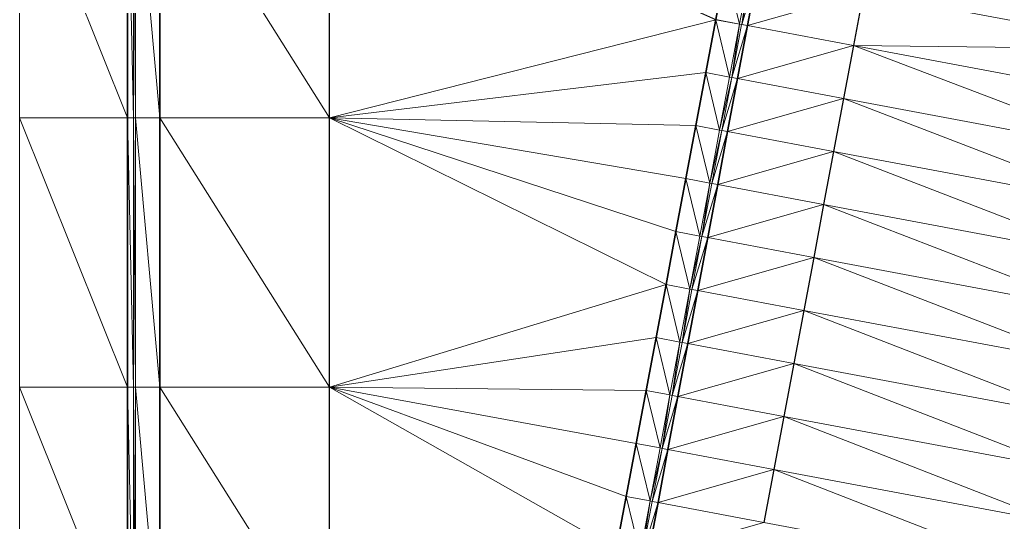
# Model space of a CAD drawing. Header units: metres. Extents: x 246428 to 246884, y 7418966 to 7419490.
# Drawn here: x 246759.18 to 246777.43, y 7419417.78 to 7419427.1 of the extents above; entities that cross this region are included whole.
import ezdxf

# ---------------------------------------------------------------- set-up
doc = ezdxf.new("R2010")
doc.units = ezdxf.units.M
doc.linetypes.add('blank name', pattern=[0])
doc.linetypes.add('HIDDEN', pattern=[9.525, 6.35, -3.175])
doc.layers.add('_12D_UNMAPPED', color=7, linetype='Continuous')
doc.layers.add('BATTER', color=250, linetype='HIDDEN', lineweight=25)
doc.layers.add('GRADELINES', color=250, linetype='HIDDEN', lineweight=25)
for name, color, linetype, lineweight, true_color in [('KERB_BACK', 7, 'Continuous', 35, 0x5fd2ff), ('KERB_LINE', 7, 'Continuous', 18, 0xb9b9b9), ('KERB_LIP', 7, 'Continuous', 35, 0x5fd2ff), ('KERB_TOP', 7, 'Continuous', 18, 0xb9b9b9)]:
    doc.layers.add(name, color=color, linetype=linetype, lineweight=lineweight, true_color=true_color)

msp = doc.modelspace()

# ---------------------------------------------------------------- linework, layer by layer
at = {"layer": '_12D_UNMAPPED', "color": 3, "linetype": 'blank name', "lineweight": 0}
for points in [[(246761.179, 7419430.284, 36.117), (246761.179, 7419425.284, 36.167), (246759.179, 7419430.284, 36.097)], [(246761.179, 7419425.284, 36.167), (246759.179, 7419425.284, 36.147), (246759.179, 7419430.284, 36.097)], [(246761.289, 7419430.284, 36.117), (246761.289, 7419425.284, 36.167), (246761.179, 7419430.284, 36.117)], [(246761.289, 7419425.284, 36.167), (246761.179, 7419425.284, 36.167), (246761.179, 7419430.284, 36.117)], [(246761.329, 7419430.284, 35.967), (246761.329, 7419425.284, 36.017), (246761.289, 7419430.284, 36.117)], [(246761.329, 7419425.284, 36.017), (246761.289, 7419425.284, 36.167), (246761.289, 7419430.284, 36.117)], [(246761.779, 7419430.284, 35.992), (246761.779, 7419425.284, 36.042), (246761.329, 7419430.284, 35.967)], [(246761.779, 7419425.284, 36.042), (246761.329, 7419425.284, 36.017), (246761.329, 7419430.284, 35.967)], [(246764.929, 7419425.284, 36.105), (246761.779, 7419425.284, 36.042), (246761.779, 7419430.284, 35.992)], [(246764.929, 7419430.284, 36.055), (246764.929, 7419425.284, 36.105), (246761.779, 7419430.284, 35.992)], [(246764.929, 7419425.284, 36.105), (246764.929, 7419430.284, 36.055), (246772.092, 7419427.102, 36.23)], [(246764.929, 7419430.284, 36.055), (246772.092, 7419427.103, 36.23), (246772.092, 7419427.102, 36.23)], [(246772.092, 7419427.103, 36.23), (246772.276, 7419428.085, 36.224), (246772.534, 7419427.02, 36.244)], [(246772.276, 7419428.085, 36.224), (246772.719, 7419428.002, 36.233), (246772.534, 7419427.02, 36.244)], [(246772.534, 7419427.02, 36.244), (246772.719, 7419428.002, 36.233), (246772.574, 7419427.012, 36.394)], [(246772.719, 7419428.002, 36.233), (246772.758, 7419427.995, 36.383), (246772.574, 7419427.012, 36.394)], [(246772.574, 7419427.012, 36.394), (246772.758, 7419427.995, 36.383), (246772.866, 7419427.975, 36.383)], [(246772.574, 7419427.012, 36.394), (246772.866, 7419427.975, 36.383), (246772.682, 7419426.992, 36.394)], [(246772.682, 7419426.992, 36.394), (246772.866, 7419427.975, 36.383), (246774.832, 7419427.606, 36.363)], [(246772.682, 7419426.992, 36.394), (246774.832, 7419427.606, 36.363), (246774.647, 7419426.623, 36.374)], [(246774.647, 7419426.623, 36.374), (246774.832, 7419427.606, 36.363), (246780.422, 7419426.557, 35.415)], [(246774.832, 7419427.606, 36.363), (246780.598, 7419427.541, 35.405), (246780.422, 7419426.557, 35.415)], [(246764.929, 7419425.284, 36.105), (246772.092, 7419427.102, 36.23), (246771.907, 7419426.12, 36.236)], [(246771.907, 7419426.12, 36.236), (246772.092, 7419427.102, 36.23), (246772.35, 7419426.037, 36.231)], [(246772.092, 7419427.102, 36.23), (246772.092, 7419427.103, 36.23), (246772.534, 7419427.02, 36.244)], [(246772.092, 7419427.102, 36.23), (246772.534, 7419427.02, 36.244), (246772.534, 7419427.019, 36.244)], [(246772.092, 7419427.102, 36.23), (246772.534, 7419427.019, 36.244), (246772.35, 7419426.037, 36.231)], [(246772.35, 7419426.037, 36.231), (246772.534, 7419427.019, 36.244), (246772.389, 7419426.029, 36.381)], [(246772.534, 7419427.019, 36.244), (246772.573, 7419427.012, 36.394), (246772.389, 7419426.029, 36.381)], [(246772.389, 7419426.029, 36.381), (246772.573, 7419427.012, 36.394), (246772.682, 7419426.992, 36.394)], [(246772.389, 7419426.029, 36.381), (246772.682, 7419426.992, 36.394), (246772.497, 7419426.009, 36.381)], [(246772.497, 7419426.009, 36.381), (246772.682, 7419426.992, 36.394), (246774.647, 7419426.623, 36.374)], [(246772.534, 7419427.019, 36.244), (246772.534, 7419427.02, 36.244), (246772.573, 7419427.012, 36.394)], [(246772.534, 7419427.02, 36.244), (246772.574, 7419427.012, 36.394), (246772.573, 7419427.012, 36.394)], [(246772.573, 7419427.012, 36.394), (246772.574, 7419427.012, 36.394), (246772.682, 7419426.992, 36.394)], [(246772.574, 7419427.012, 36.394), (246772.682, 7419426.992, 36.394), (246772.682, 7419426.992, 36.394)], [(246772.682, 7419426.992, 36.394), (246774.647, 7419426.623, 36.374), (246774.647, 7419426.623, 36.374)], [(246772.682, 7419426.992, 36.394), (246772.682, 7419426.992, 36.394), (246774.647, 7419426.623, 36.374)], [(246772.497, 7419426.009, 36.381), (246774.647, 7419426.623, 36.374), (246774.463, 7419425.64, 36.361)], [(246774.463, 7419425.64, 36.361), (246774.647, 7419426.623, 36.374), (246779.936, 7419424.613, 35.433)], [(246774.647, 7419426.623, 36.374), (246774.647, 7419426.623, 36.374), (246780.245, 7419425.572, 35.425)], [(246774.647, 7419426.623, 36.374), (246780.422, 7419426.557, 35.415), (246780.245, 7419425.573, 35.425)], [(246774.647, 7419426.623, 36.374), (246780.245, 7419425.573, 35.425), (246780.245, 7419425.572, 35.425)], [(246774.647, 7419426.623, 36.374), (246780.245, 7419425.572, 35.425), (246779.936, 7419424.613, 35.433)], [(246764.929, 7419425.284, 36.105), (246771.907, 7419426.12, 36.236), (246771.723, 7419425.137, 36.242)], [(246771.723, 7419425.137, 36.242), (246771.907, 7419426.12, 36.236), (246772.165, 7419425.054, 36.217)], [(246771.907, 7419426.12, 36.236), (246772.35, 7419426.037, 36.231), (246772.165, 7419425.054, 36.217)], [(246772.165, 7419425.054, 36.217), (246772.35, 7419426.037, 36.231), (246772.389, 7419426.029, 36.381)], [(246772.165, 7419425.054, 36.217), (246772.389, 7419426.029, 36.381), (246772.205, 7419425.046, 36.367)], [(246772.205, 7419425.046, 36.367), (246772.389, 7419426.029, 36.381), (246772.497, 7419426.009, 36.381)], [(246772.205, 7419425.046, 36.367), (246772.497, 7419426.009, 36.381), (246772.313, 7419425.026, 36.367)], [(246772.313, 7419425.026, 36.367), (246772.497, 7419426.009, 36.381), (246774.463, 7419425.64, 36.361)], [(246772.313, 7419425.026, 36.367), (246774.463, 7419425.64, 36.361), (246774.278, 7419424.657, 36.347)], [(246774.463, 7419425.64, 36.361), (246779.627, 7419423.654, 35.44), (246774.278, 7419424.657, 36.347)], [(246779.627, 7419423.654, 35.44), (246774.463, 7419425.64, 36.361), (246779.936, 7419424.613, 35.433)], [(246761.179, 7419420.284, 36.217), (246759.179, 7419420.284, 36.197), (246759.179, 7419425.284, 36.147)], [(246761.179, 7419425.284, 36.167), (246761.179, 7419420.284, 36.217), (246759.179, 7419425.284, 36.147)], [(246761.289, 7419420.284, 36.217), (246761.179, 7419420.284, 36.217), (246761.179, 7419425.284, 36.167)], [(246761.289, 7419425.284, 36.167), (246761.289, 7419420.284, 36.217), (246761.179, 7419425.284, 36.167)], [(246761.329, 7419420.284, 36.067), (246761.289, 7419420.284, 36.217), (246761.289, 7419425.284, 36.167)], [(246761.329, 7419425.284, 36.017), (246761.329, 7419420.284, 36.067), (246761.289, 7419425.284, 36.167)], [(246761.779, 7419425.284, 36.042), (246761.779, 7419420.284, 36.092), (246761.329, 7419425.284, 36.017)], [(246761.779, 7419420.284, 36.092), (246761.329, 7419420.284, 36.067), (246761.329, 7419425.284, 36.017)], [(246764.929, 7419420.284, 36.155), (246761.779, 7419420.284, 36.092), (246761.779, 7419425.284, 36.042)], [(246764.929, 7419425.284, 36.105), (246764.929, 7419420.284, 36.155), (246761.779, 7419425.284, 36.042)], [(246764.929, 7419425.284, 36.105), (246771.354, 7419423.171, 36.255), (246771.17, 7419422.188, 36.261)], [(246764.929, 7419420.284, 36.155), (246764.929, 7419425.284, 36.105), (246771.17, 7419422.188, 36.261)], [(246764.929, 7419425.284, 36.105), (246771.539, 7419424.154, 36.248), (246771.354, 7419423.171, 36.255)], [(246771.539, 7419424.154, 36.248), (246764.929, 7419425.284, 36.105), (246771.723, 7419425.137, 36.242)], [(246764.929, 7419425.284, 36.105), (246771.723, 7419425.137, 36.242), (246771.723, 7419425.137, 36.242)], [(246771.981, 7419424.071, 36.223), (246771.539, 7419424.154, 36.248), (246771.723, 7419425.137, 36.242)], [(246771.723, 7419425.137, 36.242), (246771.723, 7419425.137, 36.242), (246772.165, 7419425.054, 36.217)], [(246771.981, 7419424.071, 36.223), (246771.723, 7419425.137, 36.242), (246772.165, 7419425.054, 36.217)], [(246771.723, 7419425.137, 36.242), (246772.165, 7419425.054, 36.217), (246772.165, 7419425.054, 36.217)], [(246771.981, 7419424.071, 36.223), (246772.165, 7419425.054, 36.217), (246772.205, 7419425.046, 36.367)], [(246772.02, 7419424.064, 36.373), (246771.981, 7419424.071, 36.223), (246772.205, 7419425.046, 36.367)], [(246772.02, 7419424.064, 36.373), (246772.205, 7419425.046, 36.367), (246772.313, 7419425.026, 36.367)], [(246772.128, 7419424.043, 36.373), (246772.02, 7419424.064, 36.373), (246772.313, 7419425.026, 36.367)], [(246772.128, 7419424.043, 36.373), (246772.313, 7419425.026, 36.367), (246774.278, 7419424.657, 36.347)], [(246772.165, 7419425.054, 36.217), (246772.165, 7419425.054, 36.217), (246772.205, 7419425.046, 36.367)], [(246772.165, 7419425.054, 36.217), (246772.205, 7419425.046, 36.367), (246772.205, 7419425.046, 36.367)], [(246772.205, 7419425.046, 36.367), (246772.205, 7419425.046, 36.367), (246772.313, 7419425.026, 36.367)], [(246772.205, 7419425.046, 36.367), (246772.313, 7419425.026, 36.367), (246772.313, 7419425.026, 36.367)], [(246772.313, 7419425.026, 36.367), (246774.278, 7419424.657, 36.347), (246774.278, 7419424.657, 36.347)], [(246772.313, 7419425.026, 36.367), (246772.313, 7419425.026, 36.367), (246774.278, 7419424.657, 36.347)], [(246774.094, 7419423.674, 36.353), (246772.128, 7419424.043, 36.373), (246774.278, 7419424.657, 36.347)], [(246779.424, 7419422.674, 35.45), (246774.094, 7419423.674, 36.353), (246774.278, 7419424.657, 36.347)], [(246779.627, 7419423.654, 35.44), (246779.627, 7419423.654, 35.44), (246774.278, 7419424.657, 36.347)], [(246774.278, 7419424.657, 36.347), (246779.627, 7419423.654, 35.44), (246774.278, 7419424.657, 36.347)], [(246779.627, 7419423.654, 35.44), (246779.424, 7419422.674, 35.45), (246774.278, 7419424.657, 36.347)], [(246771.354, 7419423.171, 36.255), (246771.539, 7419424.154, 36.248), (246771.796, 7419423.088, 36.23)], [(246771.539, 7419424.154, 36.248), (246771.981, 7419424.071, 36.223), (246771.796, 7419423.088, 36.23)], [(246771.796, 7419423.088, 36.23), (246771.981, 7419424.071, 36.223), (246771.836, 7419423.081, 36.38)], [(246771.981, 7419424.071, 36.223), (246772.02, 7419424.064, 36.373), (246771.836, 7419423.081, 36.38)], [(246771.836, 7419423.081, 36.38), (246772.02, 7419424.064, 36.373), (246772.128, 7419424.043, 36.373)], [(246771.836, 7419423.081, 36.38), (246772.128, 7419424.043, 36.373), (246771.944, 7419423.06, 36.38)], [(246771.944, 7419423.06, 36.38), (246772.128, 7419424.043, 36.373), (246774.094, 7419423.674, 36.353)], [(246771.944, 7419423.06, 36.38), (246774.094, 7419423.674, 36.353), (246773.91, 7419422.692, 36.36)], [(246773.91, 7419422.692, 36.36), (246774.094, 7419423.674, 36.353), (246779.221, 7419421.695, 35.459)], [(246774.094, 7419423.674, 36.353), (246779.424, 7419422.674, 35.45), (246779.221, 7419421.695, 35.459)], [(246771.17, 7419422.188, 36.261), (246771.354, 7419423.171, 36.255), (246771.612, 7419422.105, 36.236)], [(246771.354, 7419423.171, 36.255), (246771.796, 7419423.088, 36.23), (246771.612, 7419422.105, 36.236)], [(246771.612, 7419422.105, 36.236), (246771.796, 7419423.088, 36.23), (246771.836, 7419423.081, 36.38)], [(246771.612, 7419422.105, 36.236), (246771.836, 7419423.081, 36.38), (246771.651, 7419422.098, 36.386)], [(246771.651, 7419422.098, 36.386), (246771.836, 7419423.081, 36.38), (246771.944, 7419423.06, 36.38)], [(246771.651, 7419422.098, 36.386), (246771.944, 7419423.06, 36.38), (246771.759, 7419422.078, 36.386)], [(246771.759, 7419422.078, 36.386), (246771.944, 7419423.06, 36.38), (246773.91, 7419422.692, 36.36)], [(246771.759, 7419422.078, 36.386), (246773.91, 7419422.692, 36.36), (246773.725, 7419421.709, 36.366)], [(246773.725, 7419421.709, 36.366), (246773.91, 7419422.692, 36.36), (246779.018, 7419420.716, 35.468)], [(246773.91, 7419422.692, 36.36), (246779.221, 7419421.695, 35.459), (246779.018, 7419420.716, 35.468)], [(246764.929, 7419420.284, 36.155), (246771.17, 7419422.188, 36.261), (246770.985, 7419421.205, 36.267)], [(246770.985, 7419421.205, 36.267), (246771.17, 7419422.188, 36.261), (246771.428, 7419421.122, 36.242)], [(246771.17, 7419422.188, 36.261), (246771.612, 7419422.105, 36.236), (246771.428, 7419421.122, 36.242)], [(246771.428, 7419421.122, 36.242), (246771.612, 7419422.105, 36.236), (246771.467, 7419421.115, 36.392)], [(246771.612, 7419422.105, 36.236), (246771.651, 7419422.098, 36.386), (246771.467, 7419421.115, 36.392)], [(246771.467, 7419421.115, 36.392), (246771.651, 7419422.098, 36.386), (246771.759, 7419422.078, 36.386)], [(246771.467, 7419421.115, 36.392), (246771.759, 7419422.078, 36.386), (246771.575, 7419421.095, 36.392)], [(246771.575, 7419421.095, 36.392), (246771.759, 7419422.078, 36.386), (246773.725, 7419421.709, 36.366)], [(246771.575, 7419421.095, 36.392), (246773.725, 7419421.709, 36.366), (246773.541, 7419420.726, 36.372)], [(246773.541, 7419420.726, 36.372), (246773.725, 7419421.709, 36.366), (246778.815, 7419419.736, 35.478)], [(246773.725, 7419421.709, 36.366), (246779.018, 7419420.716, 35.468), (246778.815, 7419419.736, 35.478)], [(246764.929, 7419420.284, 36.155), (246770.985, 7419421.205, 36.267), (246770.801, 7419420.223, 36.273)], [(246770.801, 7419420.223, 36.273), (246770.985, 7419421.205, 36.267), (246771.243, 7419420.14, 36.248)], [(246770.985, 7419421.205, 36.267), (246771.428, 7419421.122, 36.242), (246771.243, 7419420.14, 36.248)], [(246771.243, 7419420.14, 36.248), (246771.428, 7419421.122, 36.242), (246771.282, 7419420.132, 36.398)], [(246771.428, 7419421.122, 36.242), (246771.467, 7419421.115, 36.392), (246771.282, 7419420.132, 36.398)], [(246771.282, 7419420.132, 36.398), (246771.467, 7419421.115, 36.392), (246771.575, 7419421.095, 36.392)], [(246771.282, 7419420.132, 36.398), (246771.575, 7419421.095, 36.392), (246771.391, 7419420.112, 36.398)], [(246771.391, 7419420.112, 36.398), (246771.575, 7419421.095, 36.392), (246773.541, 7419420.726, 36.372)], [(246771.391, 7419420.112, 36.398), (246773.541, 7419420.726, 36.372), (246773.356, 7419419.743, 36.378)], [(246773.356, 7419419.743, 36.378), (246773.541, 7419420.726, 36.372), (246778.612, 7419418.757, 35.487)], [(246773.541, 7419420.726, 36.372), (246778.815, 7419419.736, 35.478), (246778.612, 7419418.757, 35.487)], [(246761.179, 7419415.284, 36.267), (246759.179, 7419415.284, 36.247), (246759.179, 7419420.284, 36.197)], [(246761.179, 7419420.284, 36.217), (246761.179, 7419415.284, 36.267), (246759.179, 7419420.284, 36.197)], [(246761.289, 7419415.284, 36.267), (246761.179, 7419415.284, 36.267), (246761.179, 7419420.284, 36.217)], [(246761.289, 7419420.284, 36.217), (246761.289, 7419415.284, 36.267), (246761.179, 7419420.284, 36.217)], [(246761.329, 7419415.284, 36.117), (246761.289, 7419415.284, 36.267), (246761.289, 7419420.284, 36.217)], [(246761.329, 7419420.284, 36.067), (246761.329, 7419415.284, 36.117), (246761.289, 7419420.284, 36.217)], [(246761.779, 7419420.284, 36.092), (246761.779, 7419415.284, 36.142), (246761.329, 7419420.284, 36.067)], [(246761.779, 7419415.284, 36.142), (246761.329, 7419415.284, 36.117), (246761.329, 7419420.284, 36.067)], [(246764.929, 7419420.284, 36.155), (246764.929, 7419415.284, 36.205), (246761.779, 7419420.284, 36.092)], [(246764.929, 7419415.284, 36.205), (246761.779, 7419415.284, 36.142), (246761.779, 7419420.284, 36.092)], [(246764.929, 7419420.284, 36.155), (246770.801, 7419420.223, 36.273), (246770.616, 7419419.24, 36.279)], [(246764.929, 7419420.284, 36.155), (246770.432, 7419418.257, 36.285), (246770.248, 7419417.274, 36.291)], [(246764.929, 7419415.284, 36.205), (246764.929, 7419420.284, 36.155), (246770.248, 7419417.274, 36.291)], [(246764.929, 7419420.284, 36.155), (246770.616, 7419419.24, 36.279), (246770.432, 7419418.257, 36.285)], [(246770.616, 7419419.24, 36.279), (246770.801, 7419420.223, 36.273), (246771.059, 7419419.157, 36.254)], [(246770.801, 7419420.223, 36.273), (246771.243, 7419420.14, 36.248), (246771.059, 7419419.157, 36.254)], [(246771.059, 7419419.157, 36.254), (246771.243, 7419420.14, 36.248), (246771.098, 7419419.149, 36.404)], [(246771.243, 7419420.14, 36.248), (246771.282, 7419420.132, 36.398), (246771.098, 7419419.149, 36.404)], [(246771.098, 7419419.149, 36.404), (246771.282, 7419420.132, 36.398), (246771.391, 7419420.112, 36.398)], [(246771.098, 7419419.149, 36.404), (246771.391, 7419420.112, 36.398), (246771.206, 7419419.129, 36.404)], [(246771.206, 7419419.129, 36.404), (246771.391, 7419420.112, 36.398), (246773.356, 7419419.743, 36.378)], [(246771.206, 7419419.129, 36.404), (246773.356, 7419419.743, 36.378), (246773.172, 7419418.76, 36.384)], [(246773.172, 7419418.76, 36.384), (246773.356, 7419419.743, 36.378), (246778.409, 7419417.777, 35.496)], [(246773.356, 7419419.743, 36.378), (246778.612, 7419418.757, 35.487), (246778.409, 7419417.777, 35.496)], [(246770.432, 7419418.257, 36.285), (246770.616, 7419419.24, 36.279), (246770.874, 7419418.174, 36.26)], [(246770.616, 7419419.24, 36.279), (246771.059, 7419419.157, 36.254), (246770.874, 7419418.174, 36.26)], [(246770.874, 7419418.174, 36.26), (246771.059, 7419419.157, 36.254), (246771.098, 7419419.149, 36.404)], [(246770.874, 7419418.174, 36.26), (246771.098, 7419419.149, 36.404), (246770.914, 7419418.166, 36.41)], [(246770.914, 7419418.166, 36.41), (246771.098, 7419419.149, 36.404), (246771.206, 7419419.129, 36.404)], [(246770.914, 7419418.166, 36.41), (246771.206, 7419419.129, 36.404), (246771.022, 7419418.146, 36.41)], [(246771.022, 7419418.146, 36.41), (246771.206, 7419419.129, 36.404), (246773.172, 7419418.76, 36.384)], [(246771.022, 7419418.146, 36.41), (246773.172, 7419418.76, 36.384), (246772.987, 7419417.777, 36.39)], [(246772.987, 7419417.777, 36.39), (246773.172, 7419418.76, 36.384), (246778.206, 7419416.798, 35.505)], [(246773.172, 7419418.76, 36.384), (246778.409, 7419417.777, 35.496), (246778.206, 7419416.798, 35.505)], [(246770.248, 7419417.274, 36.291), (246770.432, 7419418.257, 36.285), (246770.69, 7419417.191, 36.266)], [(246770.432, 7419418.257, 36.285), (246770.874, 7419418.174, 36.26), (246770.69, 7419417.191, 36.266)], [(246770.69, 7419417.191, 36.266), (246770.874, 7419418.174, 36.26), (246770.729, 7419417.184, 36.416)], [(246770.874, 7419418.174, 36.26), (246770.914, 7419418.166, 36.41), (246770.729, 7419417.184, 36.416)], [(246770.729, 7419417.184, 36.416), (246770.914, 7419418.166, 36.41), (246771.022, 7419418.146, 36.41)], [(246770.729, 7419417.184, 36.416), (246771.022, 7419418.146, 36.41), (246770.837, 7419417.163, 36.416)], [(246770.837, 7419417.163, 36.416), (246771.022, 7419418.146, 36.41), (246772.987, 7419417.777, 36.39)]]:
    msp.add_3dface(points, dxfattribs=at)
at = {"layer": 'BATTER'}
msp.add_polyline3d([(246776.123, 7419434.486, 36.264), (246775.938, 7419433.503, 36.285), (246775.754, 7419432.52, 36.303), (246775.569, 7419431.537, 36.318), (246775.385, 7419430.554, 36.33), (246775.201, 7419429.571, 36.341), (246775.016, 7419428.589, 36.352), (246774.832, 7419427.606, 36.363), (246774.647, 7419426.623, 36.374), (246774.647, 7419426.623, 36.374), (246774.463, 7419425.64, 36.361), (246774.278, 7419424.657, 36.347), (246774.278, 7419424.657, 36.347), (246774.094, 7419423.674, 36.353), (246773.91, 7419422.692, 36.36), (246773.725, 7419421.709, 36.366), (246773.541, 7419420.726, 36.372), (246773.356, 7419419.743, 36.378), (246773.172, 7419418.76, 36.384), (246772.987, 7419417.777, 36.39)], dxfattribs=at)
at = {"layer": 'GRADELINES'}
msp.add_polyline3d([(246764.929, 7419400.284, 36.278), (246764.929, 7419403.986, 36.291), (246764.929, 7419405.284, 36.29), (246764.929, 7419409.343, 36.264), (246764.929, 7419410.284, 36.255), (246764.929, 7419415.284, 36.205), (246764.929, 7419420.284, 36.155), (246764.929, 7419425.284, 36.105), (246764.929, 7419430.284, 36.055), (246764.929, 7419431.192, 36.046), (246764.929, 7419434.184, 36.003), (246764.929, 7419434.184, 36.003), (246764.929, 7419435.284, 35.98), (246764.929, 7419436.433, 35.952)], dxfattribs=at)
at = {"layer": 'KERB_BACK'}
for points in [[(246774.157, 7419434.855, 36.284), (246773.973, 7419433.872, 36.305), (246773.788, 7419432.889, 36.323), (246773.604, 7419431.906, 36.338), (246773.419, 7419430.923, 36.35), (246773.235, 7419429.94, 36.361), (246773.05, 7419428.957, 36.372), (246772.866, 7419427.975, 36.383), (246772.682, 7419426.992, 36.394), (246772.682, 7419426.992, 36.394), (246772.497, 7419426.009, 36.381), (246772.313, 7419425.026, 36.367), (246772.313, 7419425.026, 36.367), (246772.128, 7419424.043, 36.373), (246771.944, 7419423.06, 36.38), (246771.759, 7419422.078, 36.386), (246771.575, 7419421.095, 36.392), (246771.391, 7419420.112, 36.398), (246771.206, 7419419.129, 36.404), (246771.022, 7419418.146, 36.41), (246770.837, 7419417.163, 36.416)], [(246761.179, 7419400.284, 36.34), (246761.179, 7419403.986, 36.353), (246761.179, 7419405.284, 36.352), (246761.179, 7419409.343, 36.326), (246761.179, 7419410.284, 36.317), (246761.179, 7419415.284, 36.267), (246761.179, 7419420.284, 36.217), (246761.179, 7419425.284, 36.167), (246761.179, 7419430.284, 36.117), (246761.179, 7419431.192, 36.108), (246761.179, 7419434.184, 36.065)]]:
    msp.add_polyline3d(points, dxfattribs=at)
at = {"layer": 'KERB_LINE'}
for points in [[(246774.01, 7419434.882, 36.134), (246773.825, 7419433.899, 36.155), (246773.641, 7419432.917, 36.173), (246773.456, 7419431.934, 36.188), (246773.272, 7419430.951, 36.2), (246773.087, 7419429.968, 36.211), (246772.903, 7419428.985, 36.222), (246772.719, 7419428.002, 36.233), (246772.534, 7419427.02, 36.244), (246772.534, 7419427.019, 36.244), (246772.35, 7419426.037, 36.231), (246772.165, 7419425.054, 36.217), (246772.165, 7419425.054, 36.217), (246771.981, 7419424.071, 36.223), (246771.796, 7419423.088, 36.23), (246771.612, 7419422.105, 36.236), (246771.428, 7419421.122, 36.242), (246771.243, 7419420.14, 36.248), (246771.059, 7419419.157, 36.254), (246770.874, 7419418.174, 36.26), (246770.69, 7419417.191, 36.266)], [(246761.329, 7419400.284, 36.19), (246761.329, 7419403.986, 36.203), (246761.329, 7419405.284, 36.202), (246761.329, 7419409.343, 36.176), (246761.329, 7419410.284, 36.167), (246761.329, 7419415.284, 36.117), (246761.329, 7419420.284, 36.067), (246761.329, 7419425.284, 36.017), (246761.329, 7419430.284, 35.967), (246761.329, 7419431.192, 35.958), (246761.329, 7419434.184, 35.915)]]:
    msp.add_polyline3d(points, dxfattribs=at)
at = {"layer": 'KERB_LIP'}
for points in [[(246773.567, 7419434.965, 36.159), (246773.383, 7419433.982, 36.175), (246773.198, 7419433, 36.188), (246773.014, 7419432.017, 36.198), (246772.83, 7419431.034, 36.205), (246772.645, 7419430.051, 36.212), (246772.461, 7419429.068, 36.218), (246772.276, 7419428.085, 36.224), (246772.092, 7419427.103, 36.23), (246772.092, 7419427.102, 36.23), (246771.907, 7419426.12, 36.236), (246771.723, 7419425.137, 36.242), (246771.723, 7419425.137, 36.242), (246771.539, 7419424.154, 36.248), (246771.354, 7419423.171, 36.255), (246771.17, 7419422.188, 36.261), (246770.985, 7419421.205, 36.267), (246770.801, 7419420.223, 36.273), (246770.616, 7419419.24, 36.279), (246770.432, 7419418.257, 36.285), (246770.248, 7419417.274, 36.291)], [(246761.779, 7419400.284, 36.215), (246761.779, 7419403.986, 36.228), (246761.779, 7419405.284, 36.227), (246761.779, 7419409.343, 36.201), (246761.779, 7419410.284, 36.192), (246761.779, 7419415.284, 36.142), (246761.779, 7419420.284, 36.092), (246761.779, 7419425.284, 36.042), (246761.779, 7419430.284, 35.992), (246761.779, 7419431.192, 35.983), (246761.779, 7419434.184, 35.94)]]:
    msp.add_polyline3d(points, dxfattribs=at)
at = {"layer": 'KERB_TOP'}
for points in [[(246774.049, 7419434.875, 36.284), (246773.864, 7419433.892, 36.305), (246773.68, 7419432.909, 36.323), (246773.496, 7419431.926, 36.338), (246773.311, 7419430.943, 36.35), (246773.127, 7419429.961, 36.361), (246772.942, 7419428.978, 36.372), (246772.758, 7419427.995, 36.383), (246772.574, 7419427.012, 36.394), (246772.573, 7419427.012, 36.394), (246772.389, 7419426.029, 36.381), (246772.205, 7419425.046, 36.367), (246772.205, 7419425.046, 36.367), (246772.02, 7419424.064, 36.373), (246771.836, 7419423.081, 36.38), (246771.651, 7419422.098, 36.386), (246771.467, 7419421.115, 36.392), (246771.282, 7419420.132, 36.398), (246771.098, 7419419.149, 36.404), (246770.914, 7419418.166, 36.41), (246770.729, 7419417.184, 36.416)], [(246761.289, 7419400.284, 36.34), (246761.289, 7419403.986, 36.353), (246761.289, 7419405.284, 36.352), (246761.289, 7419409.343, 36.326), (246761.289, 7419410.284, 36.317), (246761.289, 7419415.284, 36.267), (246761.289, 7419420.284, 36.217), (246761.289, 7419425.284, 36.167), (246761.289, 7419430.284, 36.117), (246761.289, 7419431.192, 36.108), (246761.289, 7419434.184, 36.065)]]:
    msp.add_polyline3d(points, dxfattribs=at)

doc.saveas('drawing.dxf')
